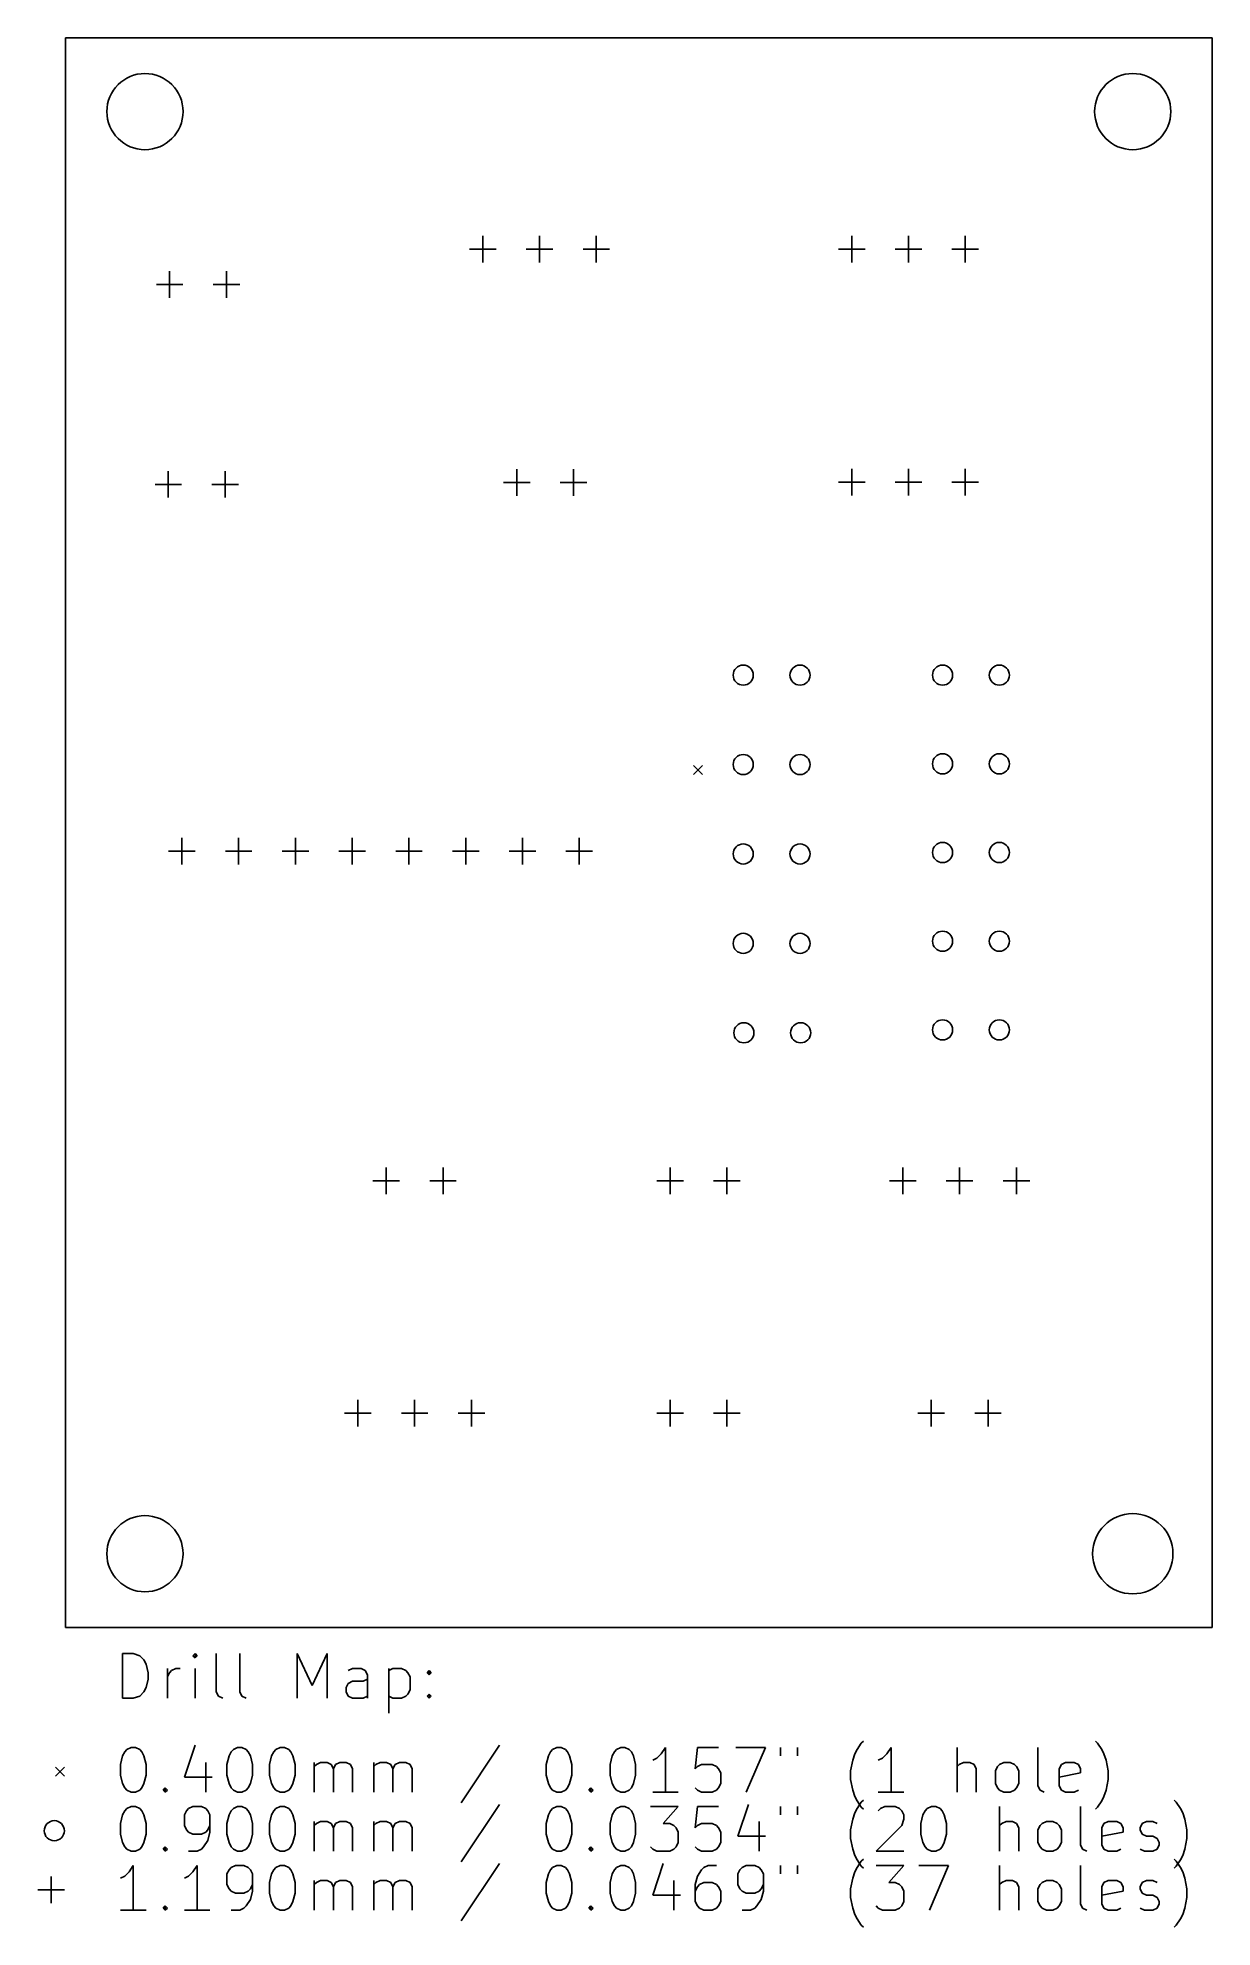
# Model space of a CAD drawing. Extents: x 104.5 to 157.1, y -128.7 to -44.1.
import ezdxf

# ---------------------------------------------------------------- set-up
doc = ezdxf.new("R2010")
doc.units = 0
doc.layers.add('BLACK', color=7, linetype='CONTINUOUS')

msp = doc.modelspace()

# ---------------------------------------------------------------- linework, layer by layer
at = {"layer": 'BLACK', "linetype": 'CONTINUOUS'}
for p, q in [((105.79, -44.132), (157.098, -44.132)), ((105.79, -115.252), (105.79, -44.132)), ((157.098, -44.132), (157.098, -115.252)), ((124.46, -52.999), (124.46, -54.189)), ((127, -52.999), (127, -54.189)), ((129.54, -52.999), (129.54, -54.189)), ((140.97, -52.999), (140.97, -54.189)), ((143.51, -52.999), (143.51, -54.189)), ((146.05, -52.999), (146.05, -54.189)), ((123.865, -53.594), (125.055, -53.594)), ((126.405, -53.594), (127.595, -53.594)), ((128.945, -53.594), (130.135, -53.594)), ((140.375, -53.594), (141.565, -53.594)), ((142.915, -53.594), (144.105, -53.594)), ((145.455, -53.594), (146.645, -53.594)), ((110.45, -54.575), (110.45, -55.765)), ((112.99, -54.575), (112.99, -55.765)), ((109.855, -55.17), (111.045, -55.17)), ((112.395, -55.17), (113.585, -55.17)), ((109.795, -64.11), (110.985, -64.11)), ((110.39, -63.515), (110.39, -64.705)), ((112.335, -64.11), (113.525, -64.11)), ((112.93, -63.515), (112.93, -64.705)), ((125.389, -64.028), (126.579, -64.028)), ((125.984, -63.433), (125.984, -64.623)), ((127.929, -64.028), (129.119, -64.028)), ((128.524, -63.433), (128.524, -64.623)), ((140.375, -64.008), (141.565, -64.008)), ((140.97, -63.413), (140.97, -64.603)), ((142.915, -64.008), (144.105, -64.008)), ((143.51, -63.413), (143.51, -64.603)), ((145.455, -64.008), (146.645, -64.008)), ((146.05, -63.413), (146.05, -64.603)), ((133.8951, -76.6945), (134.2951, -77.0945)), ((134.2951, -76.6945), (133.8951, -77.0945)), ((110.998, -79.923), (110.998, -81.113)), ((113.538, -79.923), (113.538, -81.113)), ((116.078, -79.923), (116.078, -81.113)), ((118.618, -79.923), (118.618, -81.113)), ((121.158, -79.923), (121.158, -81.113)), ((123.698, -79.923), (123.698, -81.113)), ((126.238, -79.923), (126.238, -81.113)), ((128.778, -79.923), (128.778, -81.113)), ((110.403, -80.518), (111.593, -80.518)), ((112.943, -80.518), (114.133, -80.518)), ((115.483, -80.518), (116.673, -80.518)), ((118.023, -80.518), (119.213, -80.518)), ((120.563, -80.518), (121.753, -80.518)), ((123.103, -80.518), (124.293, -80.518)), ((125.643, -80.518), (126.833, -80.518)), ((128.183, -80.518), (129.373, -80.518)), ((119.547, -95.27), (120.737, -95.27)), ((120.142, -94.675), (120.142, -95.865)), ((122.087, -95.27), (123.277, -95.27)), ((122.682, -94.675), (122.682, -95.865)), ((132.247, -95.27), (133.437, -95.27)), ((132.842, -94.675), (132.842, -95.865)), ((134.787, -95.27), (135.977, -95.27)), ((135.382, -94.675), (135.382, -95.865)), ((142.661, -95.27), (143.851, -95.27)), ((143.256, -94.675), (143.256, -95.865)), ((145.201, -95.27), (146.391, -95.27)), ((145.796, -94.675), (145.796, -95.865)), ((147.741, -95.27), (148.931, -95.27)), ((148.336, -94.675), (148.336, -95.865)), ((118.872, -105.069), (118.872, -106.259)), ((121.412, -105.069), (121.412, -106.259)), ((123.952, -105.069), (123.952, -106.259)), ((132.842, -105.069), (132.842, -106.259)), ((135.382, -105.069), (135.382, -106.259)), ((144.526, -105.069), (144.526, -106.259)), ((147.066, -105.069), (147.066, -106.259)), ((118.277, -105.664), (119.467, -105.664)), ((120.817, -105.664), (122.007, -105.664)), ((123.357, -105.664), (124.547, -105.664)), ((132.247, -105.664), (133.437, -105.664)), ((134.787, -105.664), (135.977, -105.664)), ((143.931, -105.664), (145.121, -105.664)), ((146.471, -105.664), (147.661, -105.664)), ((157.098, -115.252), (105.79, -115.252)), ((108.347768, -118.416838), (108.347768, -116.416838)), ((108.347768, -116.416838), (108.823958, -116.416838)), ((108.823958, -116.416838), (109.109673, -116.512076)), ((109.109673, -116.512076), (109.300149, -116.702552)), ((111.585863, -116.416838), (111.490625, -116.512076)), ((111.490625, -116.512076), (111.585863, -116.607314)), ((111.681101, -116.512076), (111.585863, -116.416838)), ((111.585863, -116.416838), (111.585863, -116.607314)), ((111.585863, -116.607314), (111.681101, -116.512076)), ((112.538244, -118.131123), (112.538244, -116.416838)), ((113.585863, -118.131123), (113.585863, -116.416838)), ((116.157292, -118.416838), (116.157292, -116.416838)), ((116.157292, -116.416838), (116.823959, -117.845409)), ((116.823959, -117.845409), (117.490625, -116.416838)), ((117.490625, -116.416838), (117.490625, -118.416838)), ((109.300149, -116.702552), (109.395387, -116.893028)), ((109.395387, -116.893028), (109.490625, -117.27398)), ((109.490625, -117.27398), (109.490625, -117.559695)), ((110.347768, -118.416838), (110.347768, -117.083504)), ((110.347768, -117.464457), (110.443006, -117.27398)), ((110.443006, -117.27398), (110.538244, -117.178742)), ((110.538244, -117.178742), (110.72872, -117.083504)), ((110.72872, -117.083504), (110.919197, -117.083504)), ((111.585863, -118.416838), (111.585863, -117.083504)), ((118.633482, -117.083504), (118.443006, -117.178742)), ((119.014435, -117.083504), (118.633482, -117.083504)), ((119.204911, -117.178742), (119.014435, -117.083504)), ((119.300149, -117.369219), (119.204911, -117.178742)), ((119.300149, -118.416838), (119.300149, -117.369219)), ((120.25253, -117.083504), (120.25253, -119.083504)), ((120.25253, -117.178742), (120.443006, -117.083504)), ((120.443006, -117.083504), (120.823959, -117.083504)), ((120.823959, -117.083504), (121.014435, -117.178742)), ((121.014435, -117.178742), (121.109673, -117.27398)), ((121.109673, -117.27398), (121.204911, -117.464457)), ((121.204911, -117.464457), (121.204911, -118.035885)), ((121.966816, -117.27398), (122.062054, -117.178742)), ((122.062054, -117.369219), (121.966816, -117.27398)), ((122.062054, -117.178742), (122.157292, -117.27398)), ((122.062054, -117.178742), (122.062054, -117.369219)), ((122.157292, -117.27398), (122.062054, -117.369219)), ((109.109673, -118.3216), (108.823958, -118.416838)), ((109.300149, -118.131123), (109.109673, -118.3216)), ((109.395387, -117.940647), (109.300149, -118.131123)), ((109.490625, -117.559695), (109.395387, -117.940647)), ((112.633482, -118.3216), (112.538244, -118.131123)), ((112.823958, -118.416838), (112.633482, -118.3216)), ((113.681101, -118.3216), (113.585863, -118.131123)), ((113.871577, -118.416838), (113.681101, -118.3216)), ((118.347768, -117.940647), (118.443006, -117.750171)), ((118.347768, -118.131123), (118.347768, -117.940647)), ((118.443006, -118.3216), (118.347768, -118.131123)), ((118.443006, -117.750171), (118.633482, -117.654933)), ((118.633482, -118.416838), (118.443006, -118.3216)), ((118.633482, -117.654933), (119.109673, -117.654933)), ((119.109673, -117.654933), (119.300149, -117.559695)), ((119.300149, -118.3216), (119.109673, -118.416838)), ((120.443006, -118.416838), (120.25253, -118.3216)), ((121.014435, -118.3216), (120.823959, -118.416838)), ((121.109673, -118.226361), (121.014435, -118.3216)), ((121.204911, -118.035885), (121.109673, -118.226361)), ((121.966816, -118.3216), (122.062054, -118.226361)), ((122.062054, -118.416838), (121.966816, -118.3216)), ((122.062054, -118.226361), (122.157292, -118.3216)), ((122.062054, -118.226361), (122.062054, -118.416838)), ((122.157292, -118.3216), (122.062054, -118.416838)), ((108.823958, -118.416838), (108.347768, -118.416838)), ((119.109673, -118.416838), (118.633482, -118.416838)), ((120.823959, -118.416838), (120.443006, -118.416838)), ((108.347768, -120.99779), (108.443006, -120.807314)), ((108.443006, -120.807314), (108.538244, -120.712076)), ((108.538244, -120.712076), (108.72872, -120.616838)), ((108.72872, -120.616838), (108.919197, -120.616838)), ((108.919197, -120.616838), (109.109673, -120.712076)), ((109.109673, -120.712076), (109.204911, -120.807314)), ((109.204911, -120.807314), (109.300149, -120.99779)), ((111.585863, -120.5216), (111.109673, -121.950171)), ((113.109673, -120.99779), (113.204911, -120.807314)), ((113.204911, -120.807314), (113.300149, -120.712076)), ((113.300149, -120.712076), (113.490625, -120.616838)), ((113.490625, -120.616838), (113.681102, -120.616838)), ((113.681102, -120.616838), (113.871578, -120.712076)), ((113.871578, -120.712076), (113.966816, -120.807314)), ((113.966816, -120.807314), (114.062054, -120.99779)), ((115.014435, -120.99779), (115.109673, -120.807314)), ((115.109673, -120.807314), (115.204911, -120.712076)), ((115.204911, -120.712076), (115.395387, -120.616838)), ((115.395387, -120.616838), (115.585864, -120.616838)), ((115.585864, -120.616838), (115.77634, -120.712076)), ((115.77634, -120.712076), (115.871578, -120.807314)), ((115.871578, -120.807314), (115.966816, -120.99779)), ((125.204912, -120.5216), (123.490627, -123.093028)), ((127.395389, -120.99779), (127.490627, -120.807314)), ((127.490627, -120.807314), (127.585865, -120.712076)), ((127.585865, -120.712076), (127.776341, -120.616838)), ((127.776341, -120.616838), (127.966818, -120.616838)), ((127.966818, -120.616838), (128.157294, -120.712076)), ((128.157294, -120.712076), (128.252532, -120.807314)), ((128.252532, -120.807314), (128.34777, -120.99779)), ((130.252532, -120.99779), (130.34777, -120.807314)), ((130.34777, -120.807314), (130.443008, -120.712076)), ((130.443008, -120.712076), (130.633484, -120.616838)), ((130.633484, -120.616838), (130.823961, -120.616838)), ((130.823961, -120.616838), (131.014437, -120.712076)), ((131.014437, -120.712076), (131.109675, -120.807314)), ((131.109675, -120.807314), (131.204913, -120.99779)), ((132.633484, -120.616838), (132.443008, -120.902552)), ((132.633484, -122.616838), (132.633484, -120.616838)), ((134.062056, -120.616838), (133.966818, -121.569219)), ((135.014437, -120.616838), (134.062056, -120.616838)), ((135.776342, -120.616838), (137.109675, -120.616838)), ((137.109675, -120.616838), (136.252532, -122.616838)), ((137.776342, -120.616838), (137.776342, -120.99779)), ((138.538247, -120.616838), (138.538247, -120.99779)), ((141.109676, -120.902552), (141.204914, -120.712076)), ((141.204914, -120.712076), (141.39539, -120.426361)), ((141.39539, -120.426361), (141.490629, -120.331123)), ((142.728723, -120.616838), (142.538247, -120.902552)), ((142.728723, -122.616838), (142.728723, -120.616838)), ((145.681105, -122.616838), (145.681105, -120.616838)), ((149.300153, -122.331123), (149.300153, -120.616838)), ((151.96682, -120.426361), (151.871582, -120.331123)), ((152.157296, -120.712076), (151.96682, -120.426361)), ((152.252534, -120.902552), (152.157296, -120.712076)), ((105.34, -121.502), (105.74, -121.902)), ((105.74, -121.502), (105.34, -121.902)), ((108.25253, -121.378742), (108.347768, -120.99779)), ((108.25253, -121.854933), (108.25253, -121.378742)), ((109.300149, -120.99779), (109.395387, -121.378742)), ((109.395387, -121.378742), (109.395387, -121.854933)), ((112.062054, -121.283504), (112.062054, -122.616838)), ((113.014435, -121.378742), (113.109673, -120.99779)), ((113.014435, -121.854933), (113.014435, -121.378742)), ((114.062054, -120.99779), (114.157292, -121.378742)), ((114.157292, -121.378742), (114.157292, -121.854933)), ((114.919197, -121.378742), (115.014435, -120.99779)), ((114.919197, -121.854933), (114.919197, -121.378742)), ((115.966816, -120.99779), (116.062054, -121.378742)), ((116.062054, -121.378742), (116.062054, -121.854933)), ((116.919197, -122.616838), (116.919197, -121.283504)), ((116.919197, -121.47398), (117.014435, -121.378742)), ((117.014435, -121.378742), (117.204911, -121.283504)), ((117.204911, -121.283504), (117.490626, -121.283504)), ((117.490626, -121.283504), (117.681102, -121.378742)), ((117.681102, -121.378742), (117.77634, -121.569219)), ((117.77634, -121.569219), (117.871578, -121.378742)), ((117.77634, -121.569219), (117.77634, -122.616838)), ((117.871578, -121.378742), (118.062054, -121.283504)), ((118.062054, -121.283504), (118.347768, -121.283504)), ((118.347768, -121.283504), (118.538245, -121.378742)), ((118.538245, -121.378742), (118.633483, -121.569219)), ((118.633483, -121.569219), (118.633483, -122.616838)), ((119.585864, -122.616838), (119.585864, -121.283504)), ((119.585864, -121.47398), (119.681102, -121.378742)), ((119.681102, -121.378742), (119.871578, -121.283504)), ((119.871578, -121.283504), (120.157293, -121.283504)), ((120.157293, -121.283504), (120.347769, -121.378742)), ((120.347769, -121.378742), (120.443007, -121.569219)), ((120.443007, -121.569219), (120.538245, -121.378742)), ((120.443007, -121.569219), (120.443007, -122.616838)), ((120.538245, -121.378742), (120.728721, -121.283504)), ((120.728721, -121.283504), (121.014435, -121.283504)), ((121.014435, -121.283504), (121.204912, -121.378742)), ((121.204912, -121.378742), (121.30015, -121.569219)), ((121.30015, -121.569219), (121.30015, -122.616838)), ((127.300151, -121.378742), (127.395389, -120.99779)), ((127.300151, -121.854933), (127.300151, -121.378742)), ((128.34777, -120.99779), (128.443008, -121.378742)), ((128.443008, -121.378742), (128.443008, -121.854933)), ((130.157294, -121.378742), (130.252532, -120.99779)), ((130.157294, -121.854933), (130.157294, -121.378742)), ((131.204913, -120.99779), (131.300151, -121.378742)), ((131.300151, -121.378742), (131.300151, -121.854933)), ((132.252532, -121.093028), (132.062056, -121.188266)), ((132.443008, -120.902552), (132.252532, -121.093028)), ((133.966818, -121.569219), (134.062056, -121.47398)), ((134.062056, -121.47398), (134.252532, -121.378742)), ((134.252532, -121.378742), (134.728723, -121.378742)), ((134.728723, -121.378742), (134.919199, -121.47398)), ((134.919199, -121.47398), (135.014437, -121.569219)), ((135.014437, -121.569219), (135.109675, -121.759695)), ((140.9192, -121.664457), (141.014438, -121.188266)), ((140.9192, -122.045409), (140.9192, -121.664457)), ((141.014438, -121.188266), (141.109676, -120.902552)), ((142.347771, -121.093028), (142.157295, -121.188266)), ((142.538247, -120.902552), (142.347771, -121.093028)), ((145.776343, -121.378742), (145.681105, -121.47398)), ((145.966819, -121.283504), (145.776343, -121.378742)), ((146.252534, -121.283504), (145.966819, -121.283504)), ((146.44301, -121.378742), (146.252534, -121.283504)), ((146.538248, -121.569219), (146.44301, -121.378742)), ((146.538248, -122.616838), (146.538248, -121.569219)), ((147.395391, -121.664457), (147.490629, -121.47398)), ((147.395391, -122.235885), (147.395391, -121.664457)), ((147.490629, -121.47398), (147.585867, -121.378742)), ((147.585867, -121.378742), (147.776343, -121.283504)), ((147.776343, -121.283504), (148.062058, -121.283504)), ((148.062058, -121.283504), (148.252534, -121.378742)), ((148.252534, -121.378742), (148.347772, -121.47398)), ((148.347772, -121.47398), (148.44301, -121.664457)), ((148.44301, -121.664457), (148.44301, -122.235885)), ((150.252534, -121.569219), (150.347772, -121.378742)), ((150.252534, -122.331123), (150.252534, -121.569219)), ((150.347772, -121.378742), (150.538248, -121.283504)), ((150.538248, -121.283504), (150.919201, -121.283504)), ((150.919201, -121.283504), (151.109677, -121.378742)), ((151.109677, -121.378742), (151.204915, -121.569219)), ((151.204915, -121.569219), (151.204915, -121.759695)), ((152.347772, -121.188266), (152.252534, -120.902552)), ((152.44301, -121.664457), (152.347772, -121.188266)), ((152.44301, -122.045409), (152.44301, -121.664457)), ((108.347768, -122.235885), (108.25253, -121.854933)), ((108.443006, -122.426361), (108.347768, -122.235885)), ((108.538244, -122.5216), (108.443006, -122.426361)), ((108.72872, -122.616838), (108.538244, -122.5216)), ((109.109673, -122.5216), (108.919197, -122.616838)), ((109.204911, -122.426361), (109.109673, -122.5216)), ((109.300149, -122.235885), (109.204911, -122.426361)), ((109.395387, -121.854933), (109.300149, -122.235885)), ((110.157292, -122.5216), (110.25253, -122.426361)), ((110.25253, -122.616838), (110.157292, -122.5216)), ((110.25253, -122.426361), (110.347768, -122.5216)), ((110.25253, -122.426361), (110.25253, -122.616838)), ((110.347768, -122.5216), (110.25253, -122.616838)), ((111.109673, -121.950171), (112.347768, -121.950171)), ((113.109673, -122.235885), (113.014435, -121.854933)), ((113.204911, -122.426361), (113.109673, -122.235885)), ((113.300149, -122.5216), (113.204911, -122.426361)), ((113.490625, -122.616838), (113.300149, -122.5216)), ((113.871578, -122.5216), (113.681102, -122.616838)), ((113.966816, -122.426361), (113.871578, -122.5216)), ((114.062054, -122.235885), (113.966816, -122.426361)), ((114.157292, -121.854933), (114.062054, -122.235885)), ((115.014435, -122.235885), (114.919197, -121.854933)), ((115.109673, -122.426361), (115.014435, -122.235885)), ((115.204911, -122.5216), (115.109673, -122.426361)), ((115.395387, -122.616838), (115.204911, -122.5216)), ((115.77634, -122.5216), (115.585864, -122.616838)), ((115.871578, -122.426361), (115.77634, -122.5216)), ((115.966816, -122.235885), (115.871578, -122.426361)), ((116.062054, -121.854933), (115.966816, -122.235885)), ((127.395389, -122.235885), (127.300151, -121.854933)), ((127.490627, -122.426361), (127.395389, -122.235885)), ((127.585865, -122.5216), (127.490627, -122.426361)), ((127.776341, -122.616838), (127.585865, -122.5216)), ((128.157294, -122.5216), (127.966818, -122.616838)), ((128.252532, -122.426361), (128.157294, -122.5216)), ((128.34777, -122.235885), (128.252532, -122.426361)), ((128.443008, -121.854933), (128.34777, -122.235885)), ((129.204913, -122.5216), (129.300151, -122.426361)), ((129.300151, -122.616838), (129.204913, -122.5216)), ((129.300151, -122.426361), (129.395389, -122.5216)), ((129.300151, -122.426361), (129.300151, -122.616838)), ((129.395389, -122.5216), (129.300151, -122.616838)), ((130.252532, -122.235885), (130.157294, -121.854933)), ((130.34777, -122.426361), (130.252532, -122.235885)), ((130.443008, -122.5216), (130.34777, -122.426361)), ((130.633484, -122.616838), (130.443008, -122.5216)), ((131.014437, -122.5216), (130.823961, -122.616838)), ((131.109675, -122.426361), (131.014437, -122.5216)), ((131.204913, -122.235885), (131.109675, -122.426361)), ((131.300151, -121.854933), (131.204913, -122.235885)), ((134.062056, -122.5216), (133.966818, -122.426361)), ((134.252532, -122.616838), (134.062056, -122.5216)), ((134.919199, -122.5216), (134.728723, -122.616838)), ((135.014437, -122.426361), (134.919199, -122.5216)), ((135.109675, -122.235885), (135.014437, -122.426361)), ((135.109675, -121.759695), (135.109675, -122.235885)), ((141.014438, -122.5216), (140.9192, -122.045409)), ((141.109676, -122.807314), (141.014438, -122.5216)), ((147.490629, -122.426361), (147.395391, -122.235885)), ((147.585867, -122.5216), (147.490629, -122.426361)), ((147.776343, -122.616838), (147.585867, -122.5216)), ((148.252534, -122.5216), (148.062058, -122.616838)), ((148.347772, -122.426361), (148.252534, -122.5216)), ((148.44301, -122.235885), (148.347772, -122.426361)), ((149.395391, -122.5216), (149.300153, -122.331123)), ((149.585867, -122.616838), (149.395391, -122.5216)), ((151.204915, -121.759695), (150.252534, -121.950171)), ((150.347772, -122.5216), (150.252534, -122.331123)), ((150.538248, -122.616838), (150.347772, -122.5216)), ((151.109677, -122.5216), (150.919201, -122.616838)), ((152.252534, -122.807314), (152.347772, -122.5216)), ((152.347772, -122.5216), (152.44301, -122.045409)), ((108.443006, -123.447314), (108.538244, -123.352076)), ((108.538244, -123.352076), (108.72872, -123.256838)), ((108.919197, -122.616838), (108.72872, -122.616838)), ((108.72872, -123.256838), (108.919197, -123.256838)), ((108.919197, -123.256838), (109.109673, -123.352076)), ((109.109673, -123.352076), (109.204911, -123.447314)), ((111.300149, -123.352076), (111.204911, -123.447314)), ((111.490625, -123.256838), (111.300149, -123.352076)), ((111.871578, -123.256838), (111.490625, -123.256838)), ((112.062054, -123.352076), (111.871578, -123.256838)), ((112.157292, -123.447314), (112.062054, -123.352076)), ((113.204911, -123.447314), (113.300149, -123.352076)), ((113.300149, -123.352076), (113.490625, -123.256838)), ((113.681102, -122.616838), (113.490625, -122.616838)), ((113.490625, -123.256838), (113.681102, -123.256838)), ((113.681102, -123.256838), (113.871578, -123.352076)), ((113.871578, -123.352076), (113.966816, -123.447314)), ((115.109673, -123.447314), (115.204911, -123.352076)), ((115.204911, -123.352076), (115.395387, -123.256838)), ((115.585864, -122.616838), (115.395387, -122.616838)), ((115.395387, -123.256838), (115.585864, -123.256838)), ((115.585864, -123.256838), (115.77634, -123.352076)), ((115.77634, -123.352076), (115.871578, -123.447314)), ((125.204912, -123.1616), (123.490627, -125.733028)), ((127.490627, -123.447314), (127.585865, -123.352076)), ((127.585865, -123.352076), (127.776341, -123.256838)), ((127.966818, -122.616838), (127.776341, -122.616838)), ((127.776341, -123.256838), (127.966818, -123.256838)), ((127.966818, -123.256838), (128.157294, -123.352076)), ((128.157294, -123.352076), (128.252532, -123.447314)), ((130.34777, -123.447314), (130.443008, -123.352076)), ((130.443008, -123.352076), (130.633484, -123.256838)), ((130.823961, -122.616838), (130.633484, -122.616838)), ((130.633484, -123.256838), (130.823961, -123.256838)), ((130.823961, -123.256838), (131.014437, -123.352076)), ((131.014437, -123.352076), (131.109675, -123.447314)), ((131.966818, -123.256838), (133.204913, -123.256838)), ((133.204913, -122.616838), (132.062056, -122.616838)), ((133.204913, -123.256838), (132.538246, -124.018742)), ((134.062056, -123.256838), (133.966818, -124.209219)), ((135.014437, -123.256838), (134.062056, -123.256838)), ((134.728723, -122.616838), (134.252532, -122.616838)), ((136.34777, -123.1616), (135.87158, -124.590171)), ((137.776342, -123.256838), (137.776342, -123.63779)), ((138.538247, -123.256838), (138.538247, -123.63779)), ((141.204914, -122.99779), (141.109676, -122.807314)), ((141.109676, -123.542552), (141.204914, -123.352076)), ((141.39539, -123.283504), (141.204914, -122.99779)), ((141.204914, -123.352076), (141.39539, -123.066361)), ((141.39539, -123.066361), (141.490629, -122.971123)), ((141.490629, -123.378742), (141.39539, -123.283504)), ((143.300152, -122.616838), (142.157295, -122.616838)), ((142.157295, -123.447314), (142.252533, -123.352076)), ((142.252533, -123.352076), (142.443009, -123.256838)), ((142.443009, -123.256838), (142.9192, -123.256838)), ((142.9192, -123.256838), (143.109676, -123.352076)), ((143.109676, -123.352076), (143.204914, -123.447314)), ((144.252533, -123.447314), (144.347771, -123.352076)), ((144.347771, -123.352076), (144.538247, -123.256838)), ((144.538247, -123.256838), (144.728724, -123.256838)), ((144.728724, -123.256838), (144.9192, -123.352076)), ((144.9192, -123.352076), (145.014438, -123.447314)), ((147.585867, -125.256838), (147.585867, -123.256838)), ((148.062058, -122.616838), (147.776343, -122.616838)), ((150.919201, -122.616838), (150.538248, -122.616838)), ((151.204915, -124.971123), (151.204915, -123.256838)), ((151.871582, -123.378742), (151.96682, -123.283504)), ((151.96682, -123.283504), (152.157296, -122.99779)), ((152.157296, -122.99779), (152.252534, -122.807314)), ((155.49063, -123.066361), (155.395392, -122.971123)), ((155.681106, -123.352076), (155.49063, -123.066361)), ((155.776344, -123.542552), (155.681106, -123.352076)), ((108.25253, -124.018742), (108.347768, -123.63779)), ((108.25253, -124.494933), (108.25253, -124.018742)), ((108.347768, -123.63779), (108.443006, -123.447314)), ((109.204911, -123.447314), (109.300149, -123.63779)), ((109.300149, -123.63779), (109.395387, -124.018742)), ((109.395387, -124.018742), (109.395387, -124.494933)), ((111.204911, -123.447314), (111.109673, -123.63779)), ((111.109673, -123.63779), (111.109673, -124.11398)), ((111.109673, -124.11398), (111.204911, -124.304457)), ((112.25253, -123.63779), (112.157292, -123.447314)), ((112.157292, -124.304457), (112.25253, -124.11398)), ((112.25253, -124.399695), (112.25253, -123.63779)), ((113.014435, -124.018742), (113.109673, -123.63779)), ((113.014435, -124.494933), (113.014435, -124.018742)), ((113.109673, -123.63779), (113.204911, -123.447314)), ((113.966816, -123.447314), (114.062054, -123.63779)), ((114.062054, -123.63779), (114.157292, -124.018742)), ((114.157292, -124.018742), (114.157292, -124.494933)), ((114.919197, -124.018742), (115.014435, -123.63779)), ((114.919197, -124.494933), (114.919197, -124.018742)), ((115.014435, -123.63779), (115.109673, -123.447314)), ((115.871578, -123.447314), (115.966816, -123.63779)), ((115.966816, -123.63779), (116.062054, -124.018742)), ((116.062054, -124.018742), (116.062054, -124.494933)), ((116.919197, -125.256838), (116.919197, -123.923504)), ((116.919197, -124.11398), (117.014435, -124.018742)), ((117.014435, -124.018742), (117.204911, -123.923504)), ((117.204911, -123.923504), (117.490626, -123.923504)), ((117.490626, -123.923504), (117.681102, -124.018742)), ((117.681102, -124.018742), (117.77634, -124.209219)), ((117.77634, -124.209219), (117.871578, -124.018742)), ((117.77634, -124.209219), (117.77634, -125.256838)), ((117.871578, -124.018742), (118.062054, -123.923504)), ((118.062054, -123.923504), (118.347768, -123.923504)), ((118.347768, -123.923504), (118.538245, -124.018742)), ((118.538245, -124.018742), (118.633483, -124.209219)), ((118.633483, -124.209219), (118.633483, -125.256838)), ((119.585864, -125.256838), (119.585864, -123.923504)), ((119.585864, -124.11398), (119.681102, -124.018742)), ((119.681102, -124.018742), (119.871578, -123.923504)), ((119.871578, -123.923504), (120.157293, -123.923504)), ((120.157293, -123.923504), (120.347769, -124.018742)), ((120.347769, -124.018742), (120.443007, -124.209219)), ((120.443007, -124.209219), (120.538245, -124.018742)), ((120.443007, -124.209219), (120.443007, -125.256838)), ((120.538245, -124.018742), (120.728721, -123.923504)), ((120.728721, -123.923504), (121.014435, -123.923504)), ((121.014435, -123.923504), (121.204912, -124.018742)), ((121.204912, -124.018742), (121.30015, -124.209219)), ((121.30015, -124.209219), (121.30015, -125.256838)), ((127.300151, -124.018742), (127.395389, -123.63779)), ((127.300151, -124.494933), (127.300151, -124.018742)), ((127.395389, -123.63779), (127.490627, -123.447314)), ((128.252532, -123.447314), (128.34777, -123.63779)), ((128.34777, -123.63779), (128.443008, -124.018742)), ((128.443008, -124.018742), (128.443008, -124.494933)), ((130.157294, -124.018742), (130.252532, -123.63779)), ((130.157294, -124.494933), (130.157294, -124.018742)), ((130.252532, -123.63779), (130.34777, -123.447314)), ((131.109675, -123.447314), (131.204913, -123.63779)), ((131.204913, -123.63779), (131.300151, -124.018742)), ((131.300151, -124.018742), (131.300151, -124.494933)), ((132.538246, -124.018742), (132.823961, -124.018742)), ((132.823961, -124.018742), (133.014437, -124.11398)), ((133.014437, -124.11398), (133.109675, -124.209219)), ((133.109675, -124.209219), (133.204913, -124.399695)), ((133.966818, -124.209219), (134.062056, -124.11398)), ((134.062056, -124.11398), (134.252532, -124.018742)), ((134.252532, -124.018742), (134.728723, -124.018742)), ((134.728723, -124.018742), (134.919199, -124.11398)), ((134.919199, -124.11398), (135.014437, -124.209219)), ((135.014437, -124.209219), (135.109675, -124.399695)), ((136.823961, -123.923504), (136.823961, -125.256838)), ((140.9192, -124.304457), (141.014438, -123.828266)), ((141.014438, -123.828266), (141.109676, -123.542552)), ((143.204914, -124.11398), (142.062057, -125.256838)), ((143.204914, -123.447314), (143.300152, -123.63779)), ((143.300152, -123.828266), (143.204914, -124.11398)), ((143.300152, -123.63779), (143.300152, -123.828266)), ((144.062057, -124.018742), (144.157295, -123.63779)), ((144.062057, -124.494933), (144.062057, -124.018742)), ((144.157295, -123.63779), (144.252533, -123.447314)), ((145.014438, -123.447314), (145.109676, -123.63779)), ((145.109676, -123.63779), (145.204914, -124.018742)), ((145.204914, -124.018742), (145.204914, -124.494933)), ((147.681105, -124.018742), (147.585867, -124.11398)), ((147.871581, -123.923504), (147.681105, -124.018742)), ((148.157296, -123.923504), (147.871581, -123.923504)), ((148.347772, -124.018742), (148.157296, -123.923504)), ((148.44301, -124.209219), (148.347772, -124.018742)), ((148.44301, -125.256838), (148.44301, -124.209219)), ((149.300153, -124.304457), (149.395391, -124.11398)), ((149.395391, -124.11398), (149.490629, -124.018742)), ((149.490629, -124.018742), (149.681105, -123.923504)), ((149.681105, -123.923504), (149.96682, -123.923504)), ((149.96682, -123.923504), (150.157296, -124.018742)), ((150.157296, -124.018742), (150.252534, -124.11398)), ((150.252534, -124.11398), (150.347772, -124.304457)), ((152.157296, -124.209219), (152.252534, -124.018742)), ((152.157296, -124.971123), (152.157296, -124.209219)), ((152.252534, -124.018742), (152.44301, -123.923504)), ((152.44301, -123.923504), (152.823963, -123.923504)), ((152.823963, -123.923504), (153.014439, -124.018742)), ((153.014439, -124.018742), (153.109677, -124.209219)), ((153.109677, -124.209219), (153.109677, -124.399695)), ((153.871582, -124.209219), (153.96682, -124.018742)), ((153.871582, -124.304457), (153.871582, -124.209219)), ((153.96682, -124.018742), (154.157296, -123.923504)), ((154.157296, -123.923504), (154.44301, -123.923504)), ((154.44301, -123.923504), (154.633487, -124.018742)), ((155.871582, -123.828266), (155.776344, -123.542552)), ((155.96682, -124.304457), (155.871582, -123.828266)), ((108.347768, -124.875885), (108.25253, -124.494933)), ((108.443006, -125.066361), (108.347768, -124.875885)), ((108.538244, -125.1616), (108.443006, -125.066361)), ((109.204911, -125.066361), (109.109673, -125.1616)), ((109.300149, -124.875885), (109.204911, -125.066361)), ((109.395387, -124.494933), (109.300149, -124.875885)), ((110.157292, -125.1616), (110.25253, -125.066361)), ((110.25253, -125.066361), (110.347768, -125.1616)), ((110.25253, -125.066361), (110.25253, -125.256838)), ((111.204911, -124.304457), (111.300149, -124.399695)), ((111.300149, -124.399695), (111.490625, -124.494933)), ((111.490625, -124.494933), (111.871578, -124.494933)), ((111.871578, -124.494933), (112.062054, -124.399695)), ((111.871578, -125.1616), (111.966816, -125.066361)), ((111.966816, -125.066361), (112.157292, -124.780647)), ((112.062054, -124.399695), (112.157292, -124.304457)), ((112.157292, -124.780647), (112.25253, -124.399695)), ((113.109673, -124.875885), (113.014435, -124.494933)), ((113.204911, -125.066361), (113.109673, -124.875885)), ((113.300149, -125.1616), (113.204911, -125.066361)), ((113.966816, -125.066361), (113.871578, -125.1616)), ((114.062054, -124.875885), (113.966816, -125.066361)), ((114.157292, -124.494933), (114.062054, -124.875885)), ((115.014435, -124.875885), (114.919197, -124.494933)), ((115.109673, -125.066361), (115.014435, -124.875885)), ((115.204911, -125.1616), (115.109673, -125.066361)), ((115.871578, -125.066361), (115.77634, -125.1616)), ((115.966816, -124.875885), (115.871578, -125.066361)), ((116.062054, -124.494933), (115.966816, -124.875885)), ((127.395389, -124.875885), (127.300151, -124.494933)), ((127.490627, -125.066361), (127.395389, -124.875885)), ((127.585865, -125.1616), (127.490627, -125.066361)), ((128.252532, -125.066361), (128.157294, -125.1616)), ((128.34777, -124.875885), (128.252532, -125.066361)), ((128.443008, -124.494933), (128.34777, -124.875885)), ((129.204913, -125.1616), (129.300151, -125.066361)), ((129.300151, -125.066361), (129.395389, -125.1616)), ((129.300151, -125.066361), (129.300151, -125.256838)), ((130.252532, -124.875885), (130.157294, -124.494933)), ((130.34777, -125.066361), (130.252532, -124.875885)), ((130.443008, -125.1616), (130.34777, -125.066361)), ((131.109675, -125.066361), (131.014437, -125.1616)), ((131.204913, -124.875885), (131.109675, -125.066361)), ((131.300151, -124.494933), (131.204913, -124.875885)), ((132.062056, -125.1616), (131.966818, -125.066361)), ((133.109675, -125.066361), (133.014437, -125.1616)), ((133.204913, -124.875885), (133.109675, -125.066361)), ((133.204913, -124.399695), (133.204913, -124.875885)), ((134.062056, -125.1616), (133.966818, -125.066361)), ((135.014437, -125.066361), (134.919199, -125.1616)), ((135.109675, -124.875885), (135.014437, -125.066361)), ((135.109675, -124.399695), (135.109675, -124.875885)), ((135.87158, -124.590171), (137.109675, -124.590171)), ((140.9192, -124.685409), (140.9192, -124.304457)), ((141.014438, -125.1616), (140.9192, -124.685409)), ((144.157295, -124.875885), (144.062057, -124.494933)), ((144.252533, -125.066361), (144.157295, -124.875885)), ((144.347771, -125.1616), (144.252533, -125.066361)), ((145.014438, -125.066361), (144.9192, -125.1616)), ((145.109676, -124.875885), (145.014438, -125.066361)), ((145.204914, -124.494933), (145.109676, -124.875885)), ((149.300153, -124.875885), (149.300153, -124.304457)), ((149.395391, -125.066361), (149.300153, -124.875885)), ((149.490629, -125.1616), (149.395391, -125.066361)), ((150.252534, -125.066361), (150.157296, -125.1616)), ((150.347772, -124.875885), (150.252534, -125.066361)), ((150.347772, -124.304457), (150.347772, -124.875885)), ((151.300153, -125.1616), (151.204915, -124.971123)), ((153.109677, -124.399695), (152.157296, -124.590171)), ((152.252534, -125.1616), (152.157296, -124.971123)), ((153.96682, -124.494933), (153.871582, -124.304457)), ((154.157296, -124.590171), (153.96682, -124.494933)), ((154.44301, -124.590171), (154.157296, -124.590171)), ((154.633487, -124.685409), (154.44301, -124.590171)), ((154.728725, -124.875885), (154.633487, -124.685409)), ((154.633487, -125.1616), (154.728725, -124.971123)), ((154.728725, -124.971123), (154.728725, -124.875885)), ((155.871582, -125.1616), (155.96682, -124.685409)), ((155.96682, -124.685409), (155.96682, -124.304457)), ((108.72872, -125.256838), (108.538244, -125.1616)), ((108.823958, -125.896838), (108.633482, -126.182552)), ((108.919197, -125.256838), (108.72872, -125.256838)), ((108.823958, -127.896838), (108.823958, -125.896838)), ((109.109673, -125.1616), (108.919197, -125.256838)), ((110.25253, -125.256838), (110.157292, -125.1616)), ((110.347768, -125.1616), (110.25253, -125.256838)), ((111.300149, -125.256838), (111.681101, -125.256838)), ((111.681101, -125.896838), (111.490625, -126.182552)), ((111.681101, -125.256838), (111.871578, -125.1616)), ((111.681101, -127.896838), (111.681101, -125.896838)), ((113.395387, -125.896838), (113.204911, -125.992076)), ((113.490625, -125.256838), (113.300149, -125.1616)), ((113.77634, -125.896838), (113.395387, -125.896838)), ((113.681102, -125.256838), (113.490625, -125.256838)), ((113.871578, -125.1616), (113.681102, -125.256838)), ((113.966816, -125.992076), (113.77634, -125.896838)), ((115.395387, -125.256838), (115.204911, -125.1616)), ((115.204911, -125.992076), (115.395387, -125.896838)), ((115.585864, -125.256838), (115.395387, -125.256838)), ((115.395387, -125.896838), (115.585864, -125.896838)), ((115.77634, -125.1616), (115.585864, -125.256838)), ((115.585864, -125.896838), (115.77634, -125.992076)), ((125.204912, -125.8016), (123.490627, -128.373028)), ((127.776341, -125.256838), (127.585865, -125.1616)), ((127.585865, -125.992076), (127.776341, -125.896838)), ((127.966818, -125.256838), (127.776341, -125.256838)), ((127.776341, -125.896838), (127.966818, -125.896838)), ((128.157294, -125.1616), (127.966818, -125.256838)), ((127.966818, -125.896838), (128.157294, -125.992076)), ((129.300151, -125.256838), (129.204913, -125.1616)), ((129.395389, -125.1616), (129.300151, -125.256838)), ((130.633484, -125.256838), (130.443008, -125.1616)), ((130.443008, -125.992076), (130.633484, -125.896838)), ((130.823961, -125.256838), (130.633484, -125.256838)), ((130.633484, -125.896838), (130.823961, -125.896838)), ((131.014437, -125.1616), (130.823961, -125.256838)), ((130.823961, -125.896838), (131.014437, -125.992076)), ((132.252532, -125.256838), (132.062056, -125.1616)), ((132.538246, -125.8016), (132.062056, -127.230171)), ((132.823961, -125.256838), (132.252532, -125.256838)), ((133.014437, -125.1616), (132.823961, -125.256838)), ((134.252532, -125.256838), (134.062056, -125.1616)), ((134.728723, -125.256838), (134.252532, -125.256838)), ((134.538246, -125.896838), (134.34777, -125.992076)), ((134.919199, -125.896838), (134.538246, -125.896838)), ((134.919199, -125.1616), (134.728723, -125.256838)), ((136.252532, -125.896838), (136.062056, -125.992076)), ((136.633485, -125.896838), (136.252532, -125.896838)), ((136.823961, -125.992076), (136.633485, -125.896838)), ((137.776342, -125.896838), (137.776342, -126.27779)), ((138.538247, -125.896838), (138.538247, -126.27779)), ((141.109676, -125.447314), (141.014438, -125.1616)), ((141.204914, -125.63779), (141.109676, -125.447314)), ((141.39539, -125.923504), (141.204914, -125.63779)), ((141.204914, -125.992076), (141.39539, -125.706361)), ((141.39539, -125.706361), (141.490629, -125.611123)), ((141.490629, -126.018742), (141.39539, -125.923504)), ((142.062057, -125.256838), (143.300152, -125.256838)), ((142.062057, -125.896838), (143.300152, -125.896838)), ((143.300152, -125.896838), (142.633485, -126.658742)), ((143.966819, -125.896838), (145.300152, -125.896838)), ((144.538247, -125.256838), (144.347771, -125.1616)), ((145.300152, -125.896838), (144.443009, -127.896838)), ((144.728724, -125.256838), (144.538247, -125.256838)), ((144.9192, -125.1616), (144.728724, -125.256838)), ((147.585867, -127.896838), (147.585867, -125.896838)), ((149.681105, -125.256838), (149.490629, -125.1616)), ((149.96682, -125.256838), (149.681105, -125.256838)), ((150.157296, -125.1616), (149.96682, -125.256838)), ((151.204915, -127.611123), (151.204915, -125.896838)), ((151.490629, -125.256838), (151.300153, -125.1616)), ((152.44301, -125.256838), (152.252534, -125.1616)), ((152.823963, -125.256838), (152.44301, -125.256838)), ((153.014439, -125.1616), (152.823963, -125.256838)), ((153.871582, -125.1616), (154.062058, -125.256838)), ((154.062058, -125.256838), (154.44301, -125.256838)), ((154.44301, -125.256838), (154.633487, -125.1616)), ((155.49063, -125.706361), (155.395392, -125.611123)), ((155.395392, -126.018742), (155.49063, -125.923504)), ((155.49063, -125.923504), (155.681106, -125.63779)), ((155.681106, -125.992076), (155.49063, -125.706361)), ((155.681106, -125.63779), (155.776344, -125.447314)), ((155.776344, -125.447314), (155.871582, -125.1616)), ((105.145, -126.387), (105.145, -127.577)), ((108.443006, -126.373028), (108.25253, -126.468266)), ((108.633482, -126.182552), (108.443006, -126.373028)), ((111.300149, -126.373028), (111.109673, -126.468266)), ((111.490625, -126.182552), (111.300149, -126.373028)), ((113.109673, -126.087314), (113.014435, -126.27779)), ((113.014435, -126.27779), (113.014435, -126.75398)), ((113.014435, -126.75398), (113.109673, -126.944457)), ((113.204911, -125.992076), (113.109673, -126.087314)), ((114.062054, -126.087314), (113.966816, -125.992076)), ((114.157292, -126.27779), (114.062054, -126.087314)), ((114.062054, -126.944457), (114.157292, -126.75398)), ((114.157292, -127.039695), (114.157292, -126.27779)), ((114.919197, -126.658742), (115.014435, -126.27779)), ((114.919197, -127.134933), (114.919197, -126.658742)), ((115.014435, -126.27779), (115.109673, -126.087314)), ((115.109673, -126.087314), (115.204911, -125.992076)), ((115.77634, -125.992076), (115.871578, -126.087314)), ((115.871578, -126.087314), (115.966816, -126.27779)), ((115.966816, -126.27779), (116.062054, -126.658742)), ((116.062054, -126.658742), (116.062054, -127.134933)), ((116.919197, -127.896838), (116.919197, -126.563504)), ((116.919197, -126.75398), (117.014435, -126.658742)), ((117.014435, -126.658742), (117.204911, -126.563504)), ((117.204911, -126.563504), (117.490626, -126.563504)), ((117.490626, -126.563504), (117.681102, -126.658742)), ((117.681102, -126.658742), (117.77634, -126.849219)), ((117.77634, -126.849219), (117.871578, -126.658742)), ((117.871578, -126.658742), (118.062054, -126.563504)), ((118.062054, -126.563504), (118.347768, -126.563504)), ((118.347768, -126.563504), (118.538245, -126.658742)), ((118.538245, -126.658742), (118.633483, -126.849219)), ((119.585864, -127.896838), (119.585864, -126.563504)), ((119.585864, -126.75398), (119.681102, -126.658742)), ((119.681102, -126.658742), (119.871578, -126.563504)), ((119.871578, -126.563504), (120.157293, -126.563504)), ((120.157293, -126.563504), (120.347769, -126.658742)), ((120.347769, -126.658742), (120.443007, -126.849219)), ((120.443007, -126.849219), (120.538245, -126.658742)), ((120.538245, -126.658742), (120.728721, -126.563504)), ((120.728721, -126.563504), (121.014435, -126.563504)), ((121.014435, -126.563504), (121.204912, -126.658742)), ((121.204912, -126.658742), (121.30015, -126.849219)), ((127.300151, -126.658742), (127.395389, -126.27779)), ((127.300151, -127.134933), (127.300151, -126.658742)), ((127.395389, -126.27779), (127.490627, -126.087314)), ((127.490627, -126.087314), (127.585865, -125.992076)), ((128.157294, -125.992076), (128.252532, -126.087314)), ((128.252532, -126.087314), (128.34777, -126.27779)), ((128.34777, -126.27779), (128.443008, -126.658742)), ((128.443008, -126.658742), (128.443008, -127.134933)), ((130.157294, -126.658742), (130.252532, -126.27779)), ((130.157294, -127.134933), (130.157294, -126.658742)), ((130.252532, -126.27779), (130.34777, -126.087314)), ((130.34777, -126.087314), (130.443008, -125.992076)), ((131.014437, -125.992076), (131.109675, -126.087314)), ((131.109675, -126.087314), (131.204913, -126.27779)), ((131.204913, -126.27779), (131.300151, -126.658742)), ((131.300151, -126.658742), (131.300151, -127.134933)), ((133.014437, -126.563504), (133.014437, -127.896838)), ((134.062056, -126.373028), (133.966818, -126.75398)), ((133.966818, -126.75398), (133.966818, -127.515885)), ((134.252532, -126.087314), (134.062056, -126.373028)), ((134.157294, -126.75398), (134.062056, -126.849219)), ((134.34777, -126.658742), (134.157294, -126.75398)), ((134.34777, -125.992076), (134.252532, -126.087314)), ((134.728723, -126.658742), (134.34777, -126.658742)), ((134.919199, -126.75398), (134.728723, -126.658742)), ((135.014437, -126.849219), (134.919199, -126.75398)), ((135.966818, -126.087314), (135.87158, -126.27779)), ((135.87158, -126.27779), (135.87158, -126.75398)), ((135.87158, -126.75398), (135.966818, -126.944457)), ((136.062056, -125.992076), (135.966818, -126.087314)), ((136.919199, -126.087314), (136.823961, -125.992076)), ((137.014437, -126.27779), (136.919199, -126.087314)), ((136.919199, -126.944457), (137.014437, -126.75398)), ((137.014437, -127.039695), (137.014437, -126.27779)), ((140.9192, -126.944457), (141.014438, -126.468266)), ((141.014438, -126.468266), (141.109676, -126.182552)), ((141.109676, -126.182552), (141.204914, -125.992076)), ((142.633485, -126.658742), (142.9192, -126.658742)), ((142.9192, -126.658742), (143.109676, -126.75398)), ((143.109676, -126.75398), (143.204914, -126.849219)), ((147.681105, -126.658742), (147.585867, -126.75398)), ((147.871581, -126.563504), (147.681105, -126.658742)), ((148.157296, -126.563504), (147.871581, -126.563504)), ((148.347772, -126.658742), (148.157296, -126.563504)), ((148.44301, -126.849219), (148.347772, -126.658742)), ((149.300153, -126.944457), (149.395391, -126.75398)), ((149.395391, -126.75398), (149.490629, -126.658742)), ((149.490629, -126.658742), (149.681105, -126.563504)), ((149.681105, -126.563504), (149.96682, -126.563504)), ((149.96682, -126.563504), (150.157296, -126.658742)), ((150.157296, -126.658742), (150.252534, -126.75398)), ((150.252534, -126.75398), (150.347772, -126.944457)), ((152.157296, -126.849219), (152.252534, -126.658742)), ((152.252534, -126.658742), (152.44301, -126.563504)), ((152.44301, -126.563504), (152.823963, -126.563504)), ((152.823963, -126.563504), (153.014439, -126.658742)), ((153.014439, -126.658742), (153.109677, -126.849219)), ((153.871582, -126.849219), (153.96682, -126.658742)), ((153.96682, -126.658742), (154.157296, -126.563504)), ((154.157296, -126.563504), (154.44301, -126.563504)), ((154.44301, -126.563504), (154.633487, -126.658742)), ((155.776344, -126.182552), (155.681106, -125.992076)), ((155.871582, -126.468266), (155.776344, -126.182552)), ((155.96682, -126.944457), (155.871582, -126.468266)), ((104.55, -126.982), (105.74, -126.982)), ((113.109673, -126.944457), (113.204911, -127.039695)), ((113.204911, -127.039695), (113.395387, -127.134933)), ((113.395387, -127.134933), (113.77634, -127.134933)), ((113.77634, -127.134933), (113.966816, -127.039695)), ((113.871578, -127.706361), (114.062054, -127.420647)), ((113.966816, -127.039695), (114.062054, -126.944457)), ((114.062054, -127.420647), (114.157292, -127.039695)), ((115.014435, -127.515885), (114.919197, -127.134933)), ((115.109673, -127.706361), (115.014435, -127.515885)), ((115.966816, -127.515885), (115.871578, -127.706361)), ((116.062054, -127.134933), (115.966816, -127.515885)), ((117.77634, -126.849219), (117.77634, -127.896838)), ((118.633483, -126.849219), (118.633483, -127.896838)), ((120.443007, -126.849219), (120.443007, -127.896838)), ((121.30015, -126.849219), (121.30015, -127.896838)), ((127.395389, -127.515885), (127.300151, -127.134933)), ((127.490627, -127.706361), (127.395389, -127.515885)), ((128.34777, -127.515885), (128.252532, -127.706361)), ((128.443008, -127.134933), (128.34777, -127.515885)), ((130.252532, -127.515885), (130.157294, -127.134933)), ((130.34777, -127.706361), (130.252532, -127.515885)), ((131.204913, -127.515885), (131.109675, -127.706361)), ((131.300151, -127.134933), (131.204913, -127.515885)), ((132.062056, -127.230171), (133.300151, -127.230171)), ((134.062056, -126.849219), (133.966818, -127.039695)), ((133.966818, -127.515885), (134.062056, -127.706361)), ((135.109675, -127.039695), (135.014437, -126.849219)), ((135.014437, -127.706361), (135.109675, -127.515885)), ((135.109675, -127.515885), (135.109675, -127.039695)), ((135.966818, -126.944457), (136.062056, -127.039695)), ((136.062056, -127.039695), (136.252532, -127.134933)), ((136.252532, -127.134933), (136.633485, -127.134933)), ((136.633485, -127.134933), (136.823961, -127.039695)), ((136.728723, -127.706361), (136.919199, -127.420647)), ((136.823961, -127.039695), (136.919199, -126.944457)), ((136.919199, -127.420647), (137.014437, -127.039695)), ((140.9192, -127.325409), (140.9192, -126.944457)), ((141.014438, -127.8016), (140.9192, -127.325409)), ((143.204914, -126.849219), (143.300152, -127.039695)), ((143.300152, -127.515885), (143.204914, -127.706361)), ((143.300152, -127.039695), (143.300152, -127.515885)), ((148.44301, -127.896838), (148.44301, -126.849219)), ((149.300153, -127.515885), (149.300153, -126.944457)), ((149.395391, -127.706361), (149.300153, -127.515885)), ((150.347772, -127.515885), (150.252534, -127.706361)), ((150.347772, -126.944457), (150.347772, -127.515885)), ((151.300153, -127.8016), (151.204915, -127.611123)), ((152.157296, -127.611123), (152.157296, -126.849219)), ((153.109677, -127.039695), (152.157296, -127.230171)), ((152.252534, -127.8016), (152.157296, -127.611123)), ((153.109677, -126.849219), (153.109677, -127.039695)), ((153.871582, -126.944457), (153.871582, -126.849219)), ((153.96682, -127.134933), (153.871582, -126.944457)), ((154.157296, -127.230171), (153.96682, -127.134933)), ((154.44301, -127.230171), (154.157296, -127.230171)), ((154.633487, -127.325409), (154.44301, -127.230171)), ((154.728725, -127.515885), (154.633487, -127.325409)), ((154.633487, -127.8016), (154.728725, -127.611123)), ((154.728725, -127.611123), (154.728725, -127.515885)), ((155.871582, -127.8016), (155.96682, -127.325409)), ((155.96682, -127.325409), (155.96682, -126.944457)), ((109.395387, -127.896838), (108.25253, -127.896838)), ((110.157292, -127.8016), (110.25253, -127.706361)), ((110.25253, -127.896838), (110.157292, -127.8016)), ((110.25253, -127.706361), (110.347768, -127.8016)), ((110.25253, -127.706361), (110.25253, -127.896838)), ((110.347768, -127.8016), (110.25253, -127.896838)), ((112.25253, -127.896838), (111.109673, -127.896838)), ((113.204911, -127.896838), (113.585863, -127.896838)), ((113.585863, -127.896838), (113.77634, -127.8016)), ((113.77634, -127.8016), (113.871578, -127.706361)), ((115.204911, -127.8016), (115.109673, -127.706361)), ((115.395387, -127.896838), (115.204911, -127.8016)), ((115.585864, -127.896838), (115.395387, -127.896838)), ((115.77634, -127.8016), (115.585864, -127.896838)), ((115.871578, -127.706361), (115.77634, -127.8016)), ((127.585865, -127.8016), (127.490627, -127.706361)), ((127.776341, -127.896838), (127.585865, -127.8016)), ((127.966818, -127.896838), (127.776341, -127.896838)), ((128.157294, -127.8016), (127.966818, -127.896838)), ((128.252532, -127.706361), (128.157294, -127.8016)), ((129.204913, -127.8016), (129.300151, -127.706361)), ((129.300151, -127.896838), (129.204913, -127.8016)), ((129.300151, -127.706361), (129.395389, -127.8016)), ((129.300151, -127.706361), (129.300151, -127.896838)), ((129.395389, -127.8016), (129.300151, -127.896838)), ((130.443008, -127.8016), (130.34777, -127.706361)), ((130.633484, -127.896838), (130.443008, -127.8016)), ((130.823961, -127.896838), (130.633484, -127.896838)), ((131.014437, -127.8016), (130.823961, -127.896838)), ((131.109675, -127.706361), (131.014437, -127.8016)), ((134.062056, -127.706361), (134.157294, -127.8016)), ((134.157294, -127.8016), (134.34777, -127.896838)), ((134.34777, -127.896838), (134.728723, -127.896838)), ((134.728723, -127.896838), (134.919199, -127.8016)), ((134.919199, -127.8016), (135.014437, -127.706361)), ((136.062056, -127.896838), (136.443008, -127.896838)), ((136.443008, -127.896838), (136.633485, -127.8016)), ((136.633485, -127.8016), (136.728723, -127.706361)), ((141.109676, -128.087314), (141.014438, -127.8016)), ((141.204914, -128.27779), (141.109676, -128.087314)), ((141.39539, -128.563504), (141.204914, -128.27779)), ((142.157295, -127.8016), (142.062057, -127.706361)), ((142.347771, -127.896838), (142.157295, -127.8016)), ((142.9192, -127.896838), (142.347771, -127.896838)), ((143.109676, -127.8016), (142.9192, -127.896838)), ((143.204914, -127.706361), (143.109676, -127.8016)), ((149.490629, -127.8016), (149.395391, -127.706361)), ((149.681105, -127.896838), (149.490629, -127.8016)), ((149.96682, -127.896838), (149.681105, -127.896838)), ((150.157296, -127.8016), (149.96682, -127.896838)), ((150.252534, -127.706361), (150.157296, -127.8016)), ((151.490629, -127.896838), (151.300153, -127.8016)), ((152.44301, -127.896838), (152.252534, -127.8016)), ((152.823963, -127.896838), (152.44301, -127.896838)), ((153.014439, -127.8016), (152.823963, -127.896838)), ((153.871582, -127.8016), (154.062058, -127.896838)), ((154.062058, -127.896838), (154.44301, -127.896838)), ((154.44301, -127.896838), (154.633487, -127.8016)), ((155.49063, -128.563504), (155.681106, -128.27779)), ((155.681106, -128.27779), (155.776344, -128.087314)), ((155.776344, -128.087314), (155.871582, -127.8016)), ((141.490629, -128.658742), (141.39539, -128.563504)), ((155.395392, -128.658742), (155.49063, -128.563504))]:
    msp.add_line(p, q, dxfattribs=at)
at = {"layer": 'BLACK'}
for centre, radius in [((109.346, -47.434), 1.703884), ((153.542, -47.434), 1.703884), ((136.115, -72.644), 0.45), ((138.655, -72.644), 0.45), ((145.034, -72.644), 0.45), ((147.574, -72.644), 0.45), ((136.115, -76.6445), 0.45), ((138.655, -76.6445), 0.45), ((145.034, -76.612), 0.45), ((147.574, -76.612), 0.45), ((136.115, -80.645), 0.45), ((138.655, -80.645), 0.45), ((145.034, -80.58), 0.45), ((147.574, -80.58), 0.45), ((136.115, -84.6455), 0.45), ((138.655, -84.6455), 0.45), ((145.034, -84.548), 0.45), ((147.574, -84.548), 0.45), ((136.144, -88.646), 0.45), ((138.684, -88.646), 0.45), ((145.034, -88.516), 0.45), ((147.574, -88.516), 0.45), ((109.346, -111.95), 1.703884), ((153.542, -111.95), 1.796051), ((105.29, -124.342), 0.45)]:
    msp.add_circle(centre, radius, dxfattribs=at)

doc.saveas('drawing.dxf')
